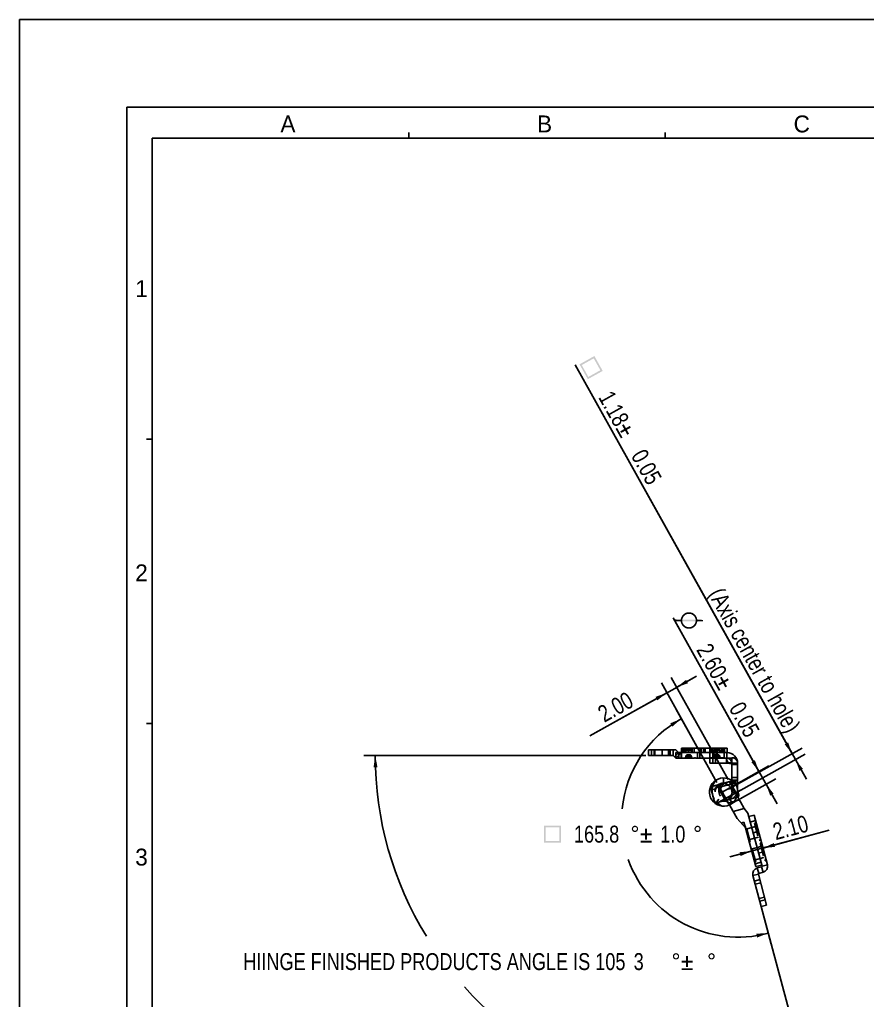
# Model space of a CAD drawing. Header units: millimetres. Extents: x 0 to 420, y 0 to 297.
# Drawn here: x 0 to 150.3, y 123.1 to 297 of the extents above; entities that cross this region are included whole.
import ezdxf
from ezdxf.enums import TextEntityAlignment as Align

# ---------------------------------------------------------------- set-up
doc = ezdxf.new("R2010")
doc.units = ezdxf.units.MM
doc.header["$LTSCALE"] = 23.1
doc.linetypes.add('CENTER', pattern=[0.6, 0.375, -0.075, 0.075, -0.075])
doc.linetypes.add('HIDDEN', pattern=[0.2, 0.1, -0.1])
doc.layers.get('0').update_dxf_attribs({"linetype": 'CONTINUOUS'})
doc.layers.add('02___PRT_ALL_AXES', color=7, linetype='CONTINUOUS')
doc.layers.add('ASSEM_MEM', color=7, linetype='CONTINUOUS')
doc.styles.get("Standard").update_dxf_attribs({"font": 'txt', "width": 0.8})
doc.styles.add('TEXTSTYLE_2', font='txt')
doc.dimstyles.new('DIMSTYLE_1', dxfattribs={"dimtxt": 3, "dimasz": 2.1, "dimexe": 2, "dimexo": 1, "dimgap": 0.75, "dimtad": 1, "dimzin": 0, "dimdsep": 46, "dimtxsty": 'STANDARD', "dimblk": '_FILLED', "dimblk1": '_FILLED', "dimblk2": '_FILLED', "dimcen": 0.09, "dimazin": 0, "dimtol": 1, "dimtp": 0.05, "dimtm": 0.05, "dimtfac": 1, "dimtofl": 0, "dimtmove": 0, "dimatfit": 3, "dimldrblk": '_FILLED', "dimfxl": 1, "dimtolj": 1, "dimtzin": 0, "dimarcsym": 0})
doc.dimstyles.new('DIMSTYLE_3', dxfattribs={"dimtxt": 3, "dimasz": 2.1, "dimexe": 2, "dimexo": 1, "dimgap": 0.75, "dimtad": 1, "dimzin": 0, "dimdsep": 46, "dimtxsty": 'STANDARD', "dimblk": '_FILLED', "dimblk1": '_FILLED', "dimblk2": '_FILLED', "dimcen": 0.09, "dimazin": 0, "dimtp": 0.01, "dimtm": 0.01, "dimtfac": 1, "dimtofl": 0, "dimtmove": 0, "dimatfit": 3, "dimldrblk": '_FILLED', "dimfxl": 1, "dimtolj": 1, "dimtzin": 0, "dimarcsym": 0})
doc.dimstyles.new('DIMSTYLE_7', dxfattribs={"dimtxt": 3, "dimasz": 2.1, "dimexe": 2, "dimexo": 1, "dimgap": 1.5, "dimtad": 0, "dimtih": 1, "dimtoh": 1, "dimdec": 1, "dimzin": 0, "dimdsep": 46, "dimtxsty": 'STANDARD', "dimblk": '_FILLED', "dimblk1": '_FILLED', "dimblk2": '_FILLED', "dimcen": 0.09, "dimazin": 0, "dimtp": 0.5, "dimtm": 0.5, "dimtfac": 1, "dimtdec": 1, "dimtofl": 0, "dimtmove": 0, "dimatfit": 3, "dimldrblk": '_FILLED', "dimfxl": 1, "dimtolj": 1, "dimtzin": 0, "dimarcsym": 0})
doc.dimstyles.new('DIMSTYLE_9', dxfattribs={"dimtxt": 3, "dimasz": 2.1, "dimexe": 2, "dimexo": 1, "dimgap": 1.5, "dimtad": 0, "dimtih": 1, "dimtoh": 1, "dimdec": 1, "dimzin": 0, "dimdsep": 46, "dimtxsty": 'STANDARD', "dimblk": '_FILLED', "dimblk1": '_FILLED', "dimblk2": '_FILLED', "dimcen": 0.09, "dimazin": 0, "dimtol": 1, "dimtp": 1, "dimtm": 1, "dimtfac": 1, "dimtdec": 1, "dimtofl": 0, "dimtmove": 0, "dimatfit": 3, "dimldrblk": '_FILLED', "dimfxl": 1, "dimtolj": 1, "dimtzin": 0, "dimarcsym": 0})

# ---------------------------------------------------------------- blocks, each defined once
blk = doc.blocks.new('*D24')
at = {"color": 7, "linetype": 'CONTINUOUS'}
for p, q in [((111.03, 166.53), (61.07, 166.53)), ((131.51, 139.72), (140.7, 105.43))]:
    blk.add_line(p, q, dxfattribs=at)
for start, end in [(180, 211.5539), (222.0845, 285)]:
    blk.add_arc((124.33, 166.53), 61.26, start, end, dxfattribs=at)
for points in [[(63.46, 164.44), (63.07, 166.53), (62.76, 164.42)], [(138.23, 106.51), (140.18, 107.36), (138.06, 107.19)]]:
    blk.add_solid(points, dxfattribs=at)
at = {"color": 7, "linetype": 'CONTINUOUS', "insert": (75.17, 131.47), "char_height": 3, "width": 145.1407, "attachment_point": 2, "line_spacing_factor": 0.9}
blk.add_mtext('HIINGE FINISHED PRODUCTS ANGLE IS 105{\\ftxt;\\W0.0001;\\H0.0001;\\~}{\\ftxt;\\W1.304029304;\\H3.0; }{\\ftxt;\\W0.0001;\\H0.0001;\\~}3{\\ftxt;\\W0.0001;\\H0.0001;\\~}{\\ftxt;\\W0.5494505495;\\H3.0; }{\\ftxt;\\W0.0001;\\H0.0001;\\~}', dxfattribs=at)
blk = doc.blocks.new('_FILLED')
at = {"color": 0, "linetype": 'BYBLOCK'}
blk.add_solid([(0, 0), (-1, 0.167), (-1, -0.167)], dxfattribs=at)
blk = doc.blocks.new('*D34')
at = {"color": 7, "linetype": 'CONTINUOUS'}
for p, q in [((131.11, 163.68), (115.91, 190.9)), ((115.91, 190.9), (131.75, 162.55)), ((126.58, 161.15), (132.86, 164.66)), ((127.76, 158.83), (134.13, 162.39)), ((134.33, 157.92), (131.75, 162.55)), ((132.38, 161.41), (134.33, 157.92))]:
    blk.add_line(p, q, dxfattribs=at)
at = {"color": 7, "linetype": 'CONTINUOUS', "xscale": 2.1, "yscale": 2.1, "zscale": 2.1}
for p, rotation in [((131.11, 163.68), 299.19), ((132.38, 161.41), 119.19)]:
    blk.add_blockref('_FILLED', p, dxfattribs=dict(at, rotation=rotation))
at = {"color": 7, "linetype": 'CONTINUOUS', "width": 0.8}
for s, p in [('2.60', (122.97, 179.8)), ('0.05', (128.75, 169.44))]:
    blk.add_text(s, height=3, rotation=-60.81, dxfattribs=at).set_placement(p, align=Align.RIGHT)
blk = doc.blocks.new('*D35')
at = {"color": 7, "linetype": 'CONTINUOUS'}
for p, q in [((123.64, 161.75), (113.8, 179.38)), ((125.63, 162.29), (115.54, 180.35)), ((120.01, 180.56), (115.64, 178.12)), ((116.52, 178.61), (120.01, 180.56)), ((101.12, 170), (115.64, 178.12)), ((114.77, 177.63), (101.12, 170))]:
    blk.add_line(p, q, dxfattribs=at)
at = {"color": 7, "linetype": 'CONTINUOUS', "xscale": 2.1, "yscale": 2.1, "zscale": 2.1}
for p, rotation in [((116.52, 178.61), 209.19), ((114.77, 177.63), 29.19)]:
    blk.add_blockref('_FILLED', p, dxfattribs=dict(at, rotation=rotation))
at = {"color": 7, "linetype": 'CONTINUOUS', "insert": (107.67, 177.96), "char_height": 3, "width": 9.6, "attachment_point": 3, "rotation": 29.19, "line_spacing_factor": 0.9}
blk.add_mtext('2.00', dxfattribs=at)
blk = doc.blocks.new('*D36')
at = {"color": 7, "linetype": 'CONTINUOUS'}
for p, q in [((123.64, 161.75), (116.36, 174.79)), ((131.51, 139.72), (133.29, 133.09))]:
    blk.add_line(p, q, dxfattribs=at)
for start, end in [(119.19, 174.2419), (199.5666, 285)]:
    blk.add_arc((127.42, 154.99), 20.68, start, end, dxfattribs=at)
for points in [[(115.74, 171.63), (117.33, 173.04), (115.37, 172.22)], [(130.79, 134.24), (132.77, 135.02), (130.64, 134.92)]]:
    blk.add_solid(points, dxfattribs=at)
at = {"color": 7, "linetype": 'CONTINUOUS', "width": 0.8}
for s, p in [('165.8', (102.32, 151.07)), ('1.0', (115.83, 151.07))]:
    blk.add_text(s, height=3, dxfattribs=at).set_placement(p, align=Align.CENTER)
blk = doc.blocks.new('*D44')
at = {"color": 7, "linetype": 'CONTINUOUS'}
for p, q in [((137, 166.83), (98.5, 235.76)), ((98.5, 235.76), (137.29, 166.32)), ((125.7, 160.52), (138.75, 167.81)), ((126.39, 159.56), (139.32, 166.78)), ((139.53, 162.31), (137.29, 166.32)), ((137.58, 165.8), (139.53, 162.31))]:
    blk.add_line(p, q, dxfattribs=at)
at = {"color": 7, "linetype": 'CONTINUOUS', "xscale": 2.1, "yscale": 2.1, "zscale": 2.1}
for p, rotation in [((137, 166.83), 299.19), ((137.58, 165.8), 119.19)]:
    blk.add_blockref('_FILLED', p, dxfattribs=dict(at, rotation=rotation))
at = {"color": 7, "linetype": 'CONTINUOUS', "width": 0.8}
for s, p in [('1.18', (105.6, 224.58)), ('0.05', (111.39, 214.22)), ('(Axis center to hole)', (135.97, 170.22))]:
    blk.add_text(s, height=3, rotation=-60.81, dxfattribs=at).set_placement(p, align=Align.RIGHT)
blk = doc.blocks.new('*D49')
at = {"color": 7, "linetype": 'CONTINUOUS'}
for p, q in [((143.55, 153.25), (130.82, 149.84)), ((131.83, 150.11), (143.55, 153.25)), ((125.94, 148.53), (130.82, 149.84)), ((129.8, 149.57), (125.94, 148.53))]:
    blk.add_line(p, q, dxfattribs=at)
at = {"color": 7, "linetype": 'CONTINUOUS', "xscale": 2.1, "yscale": 2.1, "zscale": 2.1}
for p, rotation in [((129.8, 149.57), 15), ((131.83, 150.11), 195)]:
    blk.add_blockref('_FILLED', p, dxfattribs=dict(at, rotation=rotation))
at = {"color": 7, "linetype": 'CONTINUOUS', "insert": (133.31, 154.39), "char_height": 3, "width": 9.6, "attachment_point": 1, "rotation": 15, "line_spacing_factor": 0.9}
blk.add_mtext('2.10', dxfattribs=at)

msp = doc.modelspace()

# ---------------------------------------------------------------- linework, layer by layer
at = {"color": 7, "linetype": 'CONTINUOUS'}
for p, q in [((0, 0), (0, 297)), ((0, 297), (420, 297)), ((19, 15.5), (19, 281.5)), ((19, 281.5), (401, 281.5)), ((69, 276), (69, 277)), ((114.5, 276), (114.5, 277)), ((23.5, 276), (23.5, 21)), ((23.5, 276), (396, 276)), ((23.5, 222.6), (22.5, 222.6)), ((23.5, 172.2), (22.5, 172.2))]:
    msp.add_line(p, q, dxfattribs=at)
for points in [[(101.809, 236.932), (99.289, 235.876), (101.927, 237.349)], [(101.809, 236.932), (99.687, 235.747), (99.289, 235.876)], [(101.927, 237.349), (103.401, 234.711), (101.809, 236.932)], [(102.984, 234.829), (101.809, 236.932), (103.401, 234.711)], [(99.687, 235.747), (100.862, 233.644), (99.289, 235.876)], [(100.763, 233.237), (99.289, 235.876), (100.862, 233.644)], [(100.862, 233.644), (102.984, 234.829), (103.401, 234.711)], [(100.862, 233.644), (103.401, 234.711), (100.763, 233.237)], [(106.913, 222.902), (105.676, 224.444), (105.962, 224.604)], [(105.676, 224.444), (106.913, 222.902), (106.626, 222.742)], [(107.378, 224.09), (106.519, 224.012), (107.207, 224.396)], [(107.513, 224.567), (106.823, 225.084), (107.128, 225.255)], [(107.684, 224.261), (108.079, 223.554), (106.823, 225.084)], [(107.513, 224.567), (107.684, 224.261), (106.823, 225.084)], [(107.207, 224.396), (106.823, 225.084), (108.079, 223.554)], [(107.378, 224.09), (107.207, 224.396), (108.079, 223.554)], [(108.391, 224.656), (107.513, 224.567), (108.22, 224.962)], [(107.513, 224.567), (108.391, 224.656), (107.684, 224.261)], [(106.519, 224.012), (107.378, 224.09), (106.69, 223.706)], [(107.378, 224.09), (108.079, 223.554), (107.773, 223.383)], [(117.724, 191.116), (117.462, 191.271), (117.564, 191.403)], [(117.798, 191.208), (117.564, 191.403), (117.695, 191.527)], [(117.564, 191.403), (117.798, 191.208), (117.724, 191.116)], [(117.892, 191.31), (117.695, 191.527), (117.827, 191.65)], [(117.695, 191.527), (117.892, 191.31), (117.798, 191.208)], [(118.119, 191.487), (117.827, 191.65), (117.98, 191.736)], [(118.119, 191.487), (118.015, 191.404), (117.827, 191.65)], [(117.827, 191.65), (118.015, 191.404), (117.892, 191.31)], [(118.263, 191.543), (117.98, 191.736), (118.152, 191.832)], [(117.98, 191.736), (118.263, 191.543), (118.119, 191.487)], [(118.408, 191.598), (118.152, 191.832), (118.345, 191.89)], [(118.152, 191.832), (118.408, 191.598), (118.263, 191.543)], [(118.563, 191.635), (118.345, 191.89), (118.53, 191.918)], [(118.345, 191.89), (118.563, 191.635), (118.408, 191.598)], [(118.878, 191.61), (118.53, 191.918), (118.726, 191.927)], [(118.878, 191.61), (118.72, 191.623), (118.53, 191.918)], [(118.53, 191.918), (118.72, 191.623), (118.563, 191.635)], [(119.016, 191.587), (118.726, 191.927), (118.913, 191.906)], [(118.726, 191.927), (119.016, 191.587), (118.878, 191.61)], [(119.306, 191.473), (119.165, 191.545), (118.913, 191.906)], [(119.306, 191.473), (118.913, 191.906), (119.111, 191.866)], [(118.913, 191.906), (119.165, 191.545), (119.016, 191.587)], [(119.54, 191.278), (119.438, 191.371), (119.111, 191.866)], [(119.653, 191.165), (119.54, 191.278), (119.111, 191.866)], [(119.653, 191.165), (119.111, 191.866), (119.29, 191.815)], [(119.111, 191.866), (119.438, 191.371), (119.306, 191.473)], [(120.163, 190.297), (119.29, 191.815), (119.441, 191.724)], [(119.653, 191.165), (119.29, 191.815), (120.163, 190.297)], [(120.18, 190.582), (119.441, 191.724), (119.603, 191.614)], [(120.163, 190.297), (119.441, 191.724), (120.18, 190.582)], [(120.143, 190.737), (119.603, 191.614), (119.756, 191.474)], [(119.603, 191.614), (120.143, 190.737), (120.18, 190.582)], [(120.051, 191.037), (120.107, 190.892), (119.756, 191.474)], [(120.051, 191.037), (119.756, 191.474), (119.88, 191.342)], [(119.756, 191.474), (120.107, 190.892), (120.143, 190.737)], [(119.88, 191.342), (119.995, 191.181), (120.051, 191.037)], [(116.236, 190.636), (117.211, 190.328), (116.231, 190.332)], [(117.211, 190.328), (116.236, 190.636), (117.227, 190.613)], [(117.227, 190.613), (117.95, 189.185), (117.211, 190.328)], [(117.211, 190.328), (117.95, 189.185), (117.788, 189.296)], [(117.788, 189.296), (117.248, 190.173), (117.211, 190.328)], [(117.515, 190.322), (117.227, 190.613), (117.259, 190.781)], [(117.663, 189.878), (117.738, 189.744), (117.227, 190.613)], [(117.61, 189.974), (117.663, 189.878), (117.227, 190.613)], [(117.565, 190.099), (117.61, 189.974), (117.227, 190.613)], [(117.53, 190.205), (117.565, 190.099), (117.227, 190.613)], [(117.515, 190.322), (117.53, 190.205), (117.227, 190.613)], [(117.95, 189.185), (117.227, 190.613), (117.738, 189.744)], [(117.248, 190.173), (117.788, 189.296), (117.645, 189.417)], [(117.645, 189.417), (117.284, 190.018), (117.248, 190.173)], [(117.259, 190.781), (117.31, 190.96), (117.532, 190.607)], [(117.515, 190.322), (117.259, 190.781), (117.532, 190.607)], [(117.34, 189.873), (117.284, 190.018), (117.645, 189.417)], [(117.555, 190.746), (117.31, 190.96), (117.382, 191.1)], [(117.555, 190.746), (117.532, 190.607), (117.31, 190.96)], [(117.415, 189.739), (117.34, 189.873), (117.645, 189.417)], [(117.588, 190.865), (117.382, 191.1), (117.462, 191.271)], [(117.382, 191.1), (117.588, 190.865), (117.555, 190.746)], [(117.415, 189.739), (117.645, 189.417), (117.511, 189.567)], [(117.724, 191.116), (117.641, 190.995), (117.462, 191.271)], [(117.462, 191.271), (117.641, 190.995), (117.588, 190.865)], [(117.532, 190.607), (119.87, 190.283), (117.515, 190.322)], [(119.87, 190.283), (117.532, 190.607), (119.876, 190.587)], [(118.12, 189.105), (117.738, 189.744), (117.851, 189.632)], [(117.738, 189.744), (118.12, 189.105), (117.95, 189.185)], [(117.851, 189.632), (117.964, 189.519), (118.29, 189.025)], [(117.851, 189.632), (118.29, 189.025), (118.12, 189.105)], [(119.564, 189.259), (119.387, 189.487), (119.51, 189.58)], [(119.706, 189.364), (119.51, 189.58), (119.603, 189.683)], [(119.51, 189.58), (119.706, 189.364), (119.564, 189.259)], [(119.827, 189.507), (119.603, 189.683), (119.667, 189.793)], [(119.603, 189.683), (119.827, 189.507), (119.706, 189.364)], [(119.728, 191.031), (119.653, 191.165), (120.163, 190.297)], [(119.667, 189.793), (119.75, 189.915), (119.929, 189.639)], [(119.667, 189.793), (119.929, 189.639), (119.827, 189.507)], [(119.792, 190.917), (119.728, 191.031), (120.163, 190.297)], [(119.929, 189.639), (119.75, 189.915), (119.813, 190.026)], [(119.826, 190.811), (119.792, 190.917), (120.163, 190.297)], [(120.02, 189.79), (119.813, 190.026), (119.836, 190.164)], [(119.813, 190.026), (120.02, 189.79), (119.929, 189.639)], [(119.86, 190.704), (119.826, 190.811), (120.163, 190.297)], [(119.836, 190.164), (119.87, 190.283), (120.081, 189.95)], [(119.836, 190.164), (120.081, 189.95), (120.02, 189.79)], [(119.876, 190.587), (119.86, 190.704), (120.163, 190.297)], [(119.876, 190.587), (120.143, 190.109), (119.87, 190.283)], [(120.143, 190.109), (120.081, 189.95), (119.87, 190.283)], [(119.876, 190.587), (120.163, 190.297), (120.143, 190.109)], [(120.18, 190.582), (121.174, 190.284), (120.163, 190.297)], [(121.174, 190.284), (120.18, 190.582), (121.19, 190.569)], [(118.29, 189.025), (117.964, 189.519), (118.085, 189.437)], [(118.085, 189.437), (118.226, 189.365), (118.478, 189.004)], [(118.085, 189.437), (118.478, 189.004), (118.29, 189.025)], [(118.478, 189.004), (118.226, 189.365), (118.375, 189.323)], [(118.665, 188.983), (118.375, 189.323), (118.524, 189.28)], [(118.375, 189.323), (118.665, 188.983), (118.478, 189.004)], [(118.524, 189.28), (118.681, 189.268), (118.861, 188.992)], [(118.524, 189.28), (118.861, 188.992), (118.665, 188.983)], [(118.861, 188.992), (118.681, 189.268), (118.828, 189.275)], [(119.046, 189.02), (118.828, 189.275), (118.983, 189.311)], [(118.828, 189.275), (119.046, 189.02), (118.861, 188.992)], [(119.239, 189.078), (118.983, 189.311), (119.138, 189.348)], [(118.983, 189.311), (119.239, 189.078), (119.046, 189.02)], [(119.411, 189.174), (119.138, 189.348), (119.272, 189.422)], [(119.138, 189.348), (119.411, 189.174), (119.239, 189.078)], [(119.272, 189.422), (119.387, 189.487), (119.564, 189.259)], [(119.272, 189.422), (119.564, 189.259), (119.411, 189.174)], [(124.28, 178.124), (123.043, 179.665), (123.329, 179.825)], [(123.043, 179.665), (124.28, 178.124), (123.993, 177.963)], [(124.745, 179.312), (123.886, 179.233), (124.574, 179.617)], [(123.886, 179.233), (124.745, 179.312), (124.057, 178.927)], [(124.88, 179.788), (124.19, 180.306), (124.496, 180.476)], [(125.051, 179.482), (125.446, 178.775), (124.19, 180.306)], [(124.88, 179.788), (125.051, 179.482), (124.19, 180.306)], [(124.574, 179.617), (124.19, 180.306), (125.446, 178.775)], [(124.745, 179.312), (124.574, 179.617), (125.446, 178.775)], [(124.745, 179.312), (125.446, 178.775), (125.14, 178.604)], [(125.758, 179.878), (124.88, 179.788), (125.587, 180.183)], [(124.88, 179.788), (125.758, 179.878), (125.051, 179.482)], [(92.974, 154.088), (95.996, 154.088), (93.28, 153.782)], [(93.28, 153.782), (92.974, 151.066), (92.974, 154.088)], [(93.28, 153.782), (93.28, 151.351), (92.974, 151.066)], [(95.689, 153.782), (93.28, 153.782), (95.996, 154.088)], [(95.689, 151.351), (95.689, 153.782), (95.996, 154.088)], [(95.689, 151.351), (95.996, 154.088), (95.996, 151.066)], [(108.797, 153.584), (108.556, 153.497), (108.578, 153.65)], [(108.556, 153.497), (108.797, 153.584), (108.775, 153.497)], [(108.775, 153.497), (108.578, 153.344), (108.556, 153.497)], [(108.95, 153.782), (108.885, 153.738), (108.578, 153.65)], [(108.95, 153.782), (108.578, 153.65), (108.644, 153.782)], [(108.885, 153.738), (108.819, 153.672), (108.578, 153.65)], [(108.578, 153.65), (108.819, 153.672), (108.797, 153.584)], [(108.775, 153.497), (108.797, 153.409), (108.578, 153.344)], [(108.578, 153.344), (108.797, 153.409), (108.819, 153.322)], [(108.819, 153.322), (108.644, 153.212), (108.578, 153.344)], [(109.126, 153.847), (108.644, 153.782), (108.731, 153.891)], [(109.126, 153.847), (109.038, 153.825), (108.644, 153.782)], [(108.644, 153.782), (109.038, 153.825), (108.95, 153.782)], [(108.819, 153.322), (108.885, 153.256), (108.644, 153.212)], [(108.644, 153.212), (108.885, 153.256), (108.95, 153.212)], [(108.95, 153.212), (108.731, 153.103), (108.644, 153.212)], [(109.41, 153.979), (108.731, 153.891), (108.841, 153.979)], [(108.731, 153.891), (109.41, 153.979), (109.52, 153.891)], [(108.731, 153.891), (109.52, 153.891), (109.126, 153.847)], [(108.95, 153.212), (109.038, 153.168), (108.731, 153.103)], [(108.731, 153.103), (109.213, 153.168), (109.607, 153.212)], [(108.731, 153.103), (109.607, 153.212), (109.52, 153.103)], [(109.126, 153.168), (109.213, 153.168), (108.731, 153.103)], [(109.038, 153.168), (109.126, 153.168), (108.731, 153.103)], [(109.52, 153.103), (108.841, 153.015), (108.731, 153.103)], [(109.257, 154.044), (108.841, 153.979), (108.972, 154.044)], [(108.841, 153.979), (109.257, 154.044), (109.41, 153.979)], [(108.841, 153.015), (109.52, 153.103), (109.388, 153.015)], [(108.972, 154.044), (109.126, 154.066), (109.257, 154.044)], [(109.213, 153.825), (109.126, 153.847), (109.52, 153.891)], [(109.279, 153.782), (109.213, 153.825), (109.52, 153.891)], [(109.607, 153.212), (109.213, 153.168), (109.279, 153.212)], [(109.279, 153.782), (109.52, 153.891), (109.607, 153.782)], [(109.607, 153.782), (109.367, 153.738), (109.279, 153.782)], [(109.279, 153.212), (109.367, 153.256), (109.651, 153.344)], [(109.279, 153.212), (109.651, 153.344), (109.607, 153.212)], [(109.41, 153.672), (109.367, 153.738), (109.607, 153.782)], [(109.367, 153.256), (109.41, 153.322), (109.651, 153.344)], [(109.41, 153.672), (109.607, 153.782), (109.651, 153.65)], [(109.651, 153.65), (109.454, 153.584), (109.41, 153.672)], [(109.651, 153.344), (109.41, 153.322), (109.454, 153.409)], [(109.454, 153.497), (109.454, 153.584), (109.651, 153.65)], [(109.454, 153.497), (109.651, 153.65), (109.673, 153.497)], [(109.673, 153.497), (109.454, 153.409), (109.454, 153.497)], [(109.454, 153.409), (109.673, 153.497), (109.651, 153.344)], [(111.256, 153.541), (110.905, 152.73), (110.905, 153.541)], [(110.905, 152.73), (111.256, 153.541), (111.256, 152.73)], [(119.909, 153.584), (119.668, 153.497), (119.69, 153.65)], [(119.668, 153.497), (119.909, 153.584), (119.887, 153.497)], [(119.887, 153.497), (119.69, 153.344), (119.668, 153.497)], [(120.063, 153.782), (119.997, 153.738), (119.69, 153.65)], [(120.063, 153.782), (119.69, 153.65), (119.756, 153.782)], [(119.997, 153.738), (119.931, 153.672), (119.69, 153.65)], [(119.69, 153.65), (119.931, 153.672), (119.909, 153.584)], [(119.887, 153.497), (119.909, 153.409), (119.69, 153.344)], [(119.69, 153.344), (119.909, 153.409), (119.931, 153.322)], [(119.931, 153.322), (119.756, 153.212), (119.69, 153.344)], [(120.238, 153.847), (119.756, 153.782), (119.844, 153.891)], [(120.238, 153.847), (120.15, 153.825), (119.756, 153.782)], [(119.756, 153.782), (120.15, 153.825), (120.063, 153.782)], [(119.931, 153.322), (119.997, 153.256), (119.756, 153.212)], [(119.756, 153.212), (119.997, 153.256), (120.063, 153.212)], [(120.063, 153.212), (119.844, 153.103), (119.756, 153.212)], [(120.522, 153.979), (119.844, 153.891), (119.953, 153.979)], [(119.844, 153.891), (120.522, 153.979), (120.632, 153.891)], [(119.844, 153.891), (120.632, 153.891), (120.238, 153.847)], [(120.063, 153.212), (120.15, 153.168), (119.844, 153.103)], [(119.844, 153.103), (120.325, 153.168), (120.719, 153.212)], [(119.844, 153.103), (120.719, 153.212), (120.632, 153.103)], [(120.238, 153.168), (120.325, 153.168), (119.844, 153.103)], [(120.15, 153.168), (120.238, 153.168), (119.844, 153.103)], [(120.632, 153.103), (119.953, 153.015), (119.844, 153.103)], [(120.369, 154.044), (119.953, 153.979), (120.084, 154.044)], [(119.953, 153.979), (120.369, 154.044), (120.522, 153.979)], [(119.953, 153.015), (120.632, 153.103), (120.501, 153.015)], [(120.084, 154.044), (120.238, 154.066), (120.369, 154.044)], [(120.325, 153.825), (120.238, 153.847), (120.632, 153.891)], [(120.391, 153.782), (120.325, 153.825), (120.632, 153.891)], [(120.719, 153.212), (120.325, 153.168), (120.391, 153.212)], [(120.391, 153.782), (120.632, 153.891), (120.719, 153.782)], [(120.719, 153.782), (120.479, 153.738), (120.391, 153.782)], [(120.391, 153.212), (120.479, 153.256), (120.763, 153.344)], [(120.391, 153.212), (120.763, 153.344), (120.719, 153.212)], [(120.522, 153.672), (120.479, 153.738), (120.719, 153.782)], [(120.479, 153.256), (120.522, 153.322), (120.763, 153.344)], [(120.522, 153.672), (120.719, 153.782), (120.763, 153.65)], [(120.763, 153.65), (120.566, 153.584), (120.522, 153.672)], [(120.763, 153.344), (120.522, 153.322), (120.566, 153.409)], [(120.566, 153.497), (120.566, 153.584), (120.763, 153.65)], [(120.566, 153.497), (120.763, 153.65), (120.785, 153.497)], [(120.785, 153.497), (120.566, 153.409), (120.566, 153.497)], [(120.566, 153.409), (120.785, 153.497), (120.763, 153.344)], [(93.28, 151.351), (95.689, 151.351), (92.974, 151.066)], [(95.996, 151.066), (92.974, 151.066), (95.689, 151.351)], [(109.388, 153.015), (108.972, 152.949), (108.841, 153.015)], [(109.126, 152.949), (108.972, 152.949), (109.388, 153.015)], [(109.126, 152.949), (109.388, 153.015), (109.257, 152.949)], [(111.256, 152.73), (112.066, 152.73), (110.117, 152.38)], [(110.905, 152.73), (111.256, 152.73), (110.117, 152.38)], [(110.905, 152.73), (110.117, 152.38), (110.117, 152.73)], [(110.905, 152.38), (110.117, 152.38), (112.066, 152.73)], [(112.066, 151.395), (110.117, 151.066), (110.117, 151.395)], [(110.117, 151.066), (112.066, 151.395), (112.066, 151.066)], [(111.256, 152.38), (110.905, 152.38), (112.066, 152.73)], [(111.256, 152.38), (110.905, 151.592), (110.905, 152.38)], [(110.905, 151.592), (111.256, 152.38), (111.256, 151.592)], [(111.256, 152.38), (112.066, 152.73), (112.066, 152.38)], [(120.501, 153.015), (120.084, 152.949), (119.953, 153.015)], [(120.238, 152.949), (120.084, 152.949), (120.501, 153.015)], [(120.238, 152.949), (120.501, 153.015), (120.369, 152.949)], [(116.076, 130.993), (115.835, 130.905), (115.857, 131.059)], [(115.835, 130.905), (116.076, 130.993), (116.054, 130.905)], [(116.054, 130.905), (115.857, 130.752), (115.835, 130.905)], [(116.229, 131.19), (116.163, 131.146), (115.857, 131.059)], [(116.229, 131.19), (115.857, 131.059), (115.922, 131.19)], [(116.163, 131.146), (116.098, 131.081), (115.857, 131.059)], [(115.857, 131.059), (116.098, 131.081), (116.076, 130.993)], [(116.054, 130.905), (116.076, 130.818), (115.857, 130.752)], [(115.857, 130.752), (116.076, 130.818), (116.098, 130.73)], [(116.098, 130.73), (115.922, 130.621), (115.857, 130.752)], [(116.404, 131.256), (115.922, 131.19), (116.01, 131.3)], [(116.404, 131.256), (116.317, 131.234), (115.922, 131.19)], [(115.922, 131.19), (116.317, 131.234), (116.229, 131.19)], [(116.098, 130.73), (116.163, 130.665), (115.922, 130.621)], [(115.922, 130.621), (116.163, 130.665), (116.229, 130.621)], [(116.229, 130.621), (116.01, 130.511), (115.922, 130.621)], [(116.689, 131.387), (116.01, 131.3), (116.12, 131.387)], [(116.01, 131.3), (116.689, 131.387), (116.798, 131.3)], [(116.01, 131.3), (116.798, 131.3), (116.404, 131.256)], [(116.229, 130.621), (116.317, 130.577), (116.01, 130.511)], [(116.01, 130.511), (116.492, 130.577), (116.886, 130.621)], [(116.01, 130.511), (116.886, 130.621), (116.798, 130.511)], [(116.404, 130.577), (116.492, 130.577), (116.01, 130.511)], [(116.317, 130.577), (116.404, 130.577), (116.01, 130.511)], [(116.798, 130.511), (116.12, 130.424), (116.01, 130.511)], [(116.536, 131.453), (116.12, 131.387), (116.251, 131.453)], [(116.12, 131.387), (116.536, 131.453), (116.689, 131.387)], [(116.12, 130.424), (116.798, 130.511), (116.667, 130.424)], [(116.251, 131.453), (116.404, 131.475), (116.536, 131.453)], [(116.492, 131.234), (116.404, 131.256), (116.798, 131.3)], [(116.558, 131.19), (116.492, 131.234), (116.798, 131.3)], [(116.886, 130.621), (116.492, 130.577), (116.558, 130.621)], [(116.558, 131.19), (116.798, 131.3), (116.886, 131.19)], [(116.886, 131.19), (116.645, 131.146), (116.558, 131.19)], [(116.558, 130.621), (116.645, 130.665), (116.93, 130.752)], [(116.558, 130.621), (116.93, 130.752), (116.886, 130.621)], [(116.689, 131.081), (116.645, 131.146), (116.886, 131.19)], [(116.645, 130.665), (116.689, 130.73), (116.93, 130.752)], [(116.689, 131.081), (116.886, 131.19), (116.93, 131.059)], [(116.93, 131.059), (116.733, 130.993), (116.689, 131.081)], [(116.93, 130.752), (116.689, 130.73), (116.733, 130.818)], [(116.733, 130.905), (116.733, 130.993), (116.93, 131.059)], [(116.733, 130.905), (116.93, 131.059), (116.952, 130.905)], [(116.952, 130.905), (116.733, 130.818), (116.733, 130.905)], [(116.733, 130.818), (116.952, 130.905), (116.93, 130.752)], [(118.528, 130.949), (118.178, 130.139), (118.178, 130.949)], [(118.178, 130.139), (118.528, 130.949), (118.528, 130.139)], [(122.388, 130.993), (122.147, 130.905), (122.169, 131.059)], [(122.147, 130.905), (122.388, 130.993), (122.366, 130.905)], [(122.366, 130.905), (122.169, 130.752), (122.147, 130.905)], [(122.541, 131.19), (122.475, 131.146), (122.169, 131.059)], [(122.541, 131.19), (122.169, 131.059), (122.235, 131.19)], [(122.475, 131.146), (122.41, 131.081), (122.169, 131.059)], [(122.169, 131.059), (122.41, 131.081), (122.388, 130.993)], [(122.366, 130.905), (122.388, 130.818), (122.169, 130.752)], [(122.169, 130.752), (122.388, 130.818), (122.41, 130.73)], [(122.41, 130.73), (122.235, 130.621), (122.169, 130.752)], [(122.716, 131.256), (122.235, 131.19), (122.322, 131.3)], [(122.716, 131.256), (122.629, 131.234), (122.235, 131.19)], [(122.235, 131.19), (122.629, 131.234), (122.541, 131.19)], [(122.41, 130.73), (122.475, 130.665), (122.235, 130.621)], [(122.235, 130.621), (122.475, 130.665), (122.541, 130.621)], [(122.541, 130.621), (122.322, 130.511), (122.235, 130.621)], [(123.001, 131.387), (122.322, 131.3), (122.432, 131.387)], [(122.322, 131.3), (123.001, 131.387), (123.11, 131.3)], [(122.322, 131.3), (123.11, 131.3), (122.716, 131.256)], [(122.541, 130.621), (122.629, 130.577), (122.322, 130.511)], [(122.322, 130.511), (122.804, 130.577), (123.198, 130.621)], [(122.322, 130.511), (123.198, 130.621), (123.11, 130.511)], [(122.716, 130.577), (122.804, 130.577), (122.322, 130.511)], [(122.629, 130.577), (122.716, 130.577), (122.322, 130.511)], [(123.11, 130.511), (122.432, 130.424), (122.322, 130.511)], [(122.848, 131.453), (122.432, 131.387), (122.563, 131.453)], [(122.432, 131.387), (122.848, 131.453), (123.001, 131.387)], [(122.432, 130.424), (123.11, 130.511), (122.979, 130.424)], [(122.563, 131.453), (122.716, 131.475), (122.848, 131.453)], [(122.804, 131.234), (122.716, 131.256), (123.11, 131.3)], [(122.87, 131.19), (122.804, 131.234), (123.11, 131.3)], [(123.198, 130.621), (122.804, 130.577), (122.87, 130.621)], [(122.87, 131.19), (123.11, 131.3), (123.198, 131.19)], [(123.198, 131.19), (122.957, 131.146), (122.87, 131.19)], [(122.87, 130.621), (122.957, 130.665), (123.242, 130.752)], [(122.87, 130.621), (123.242, 130.752), (123.198, 130.621)], [(123.001, 131.081), (122.957, 131.146), (123.198, 131.19)], [(122.957, 130.665), (123.001, 130.73), (123.242, 130.752)], [(123.001, 131.081), (123.198, 131.19), (123.242, 131.059)], [(123.242, 131.059), (123.045, 130.993), (123.001, 131.081)], [(123.242, 130.752), (123.001, 130.73), (123.045, 130.818)], [(123.045, 130.905), (123.045, 130.993), (123.242, 131.059)], [(123.045, 130.905), (123.242, 131.059), (123.264, 130.905)], [(123.264, 130.905), (123.045, 130.818), (123.045, 130.905)], [(123.045, 130.818), (123.264, 130.905), (123.242, 130.752)], [(116.667, 130.424), (116.251, 130.358), (116.12, 130.424)], [(116.404, 130.358), (116.251, 130.358), (116.667, 130.424)], [(116.404, 130.358), (116.667, 130.424), (116.536, 130.358)], [(118.528, 130.139), (119.339, 130.139), (117.39, 129.789)], [(118.178, 130.139), (118.528, 130.139), (117.39, 129.789)], [(118.178, 130.139), (117.39, 129.789), (117.39, 130.139)], [(118.178, 129.789), (117.39, 129.789), (119.339, 130.139)], [(119.339, 128.803), (117.39, 128.475), (117.39, 128.803)], [(117.39, 128.475), (119.339, 128.803), (119.339, 128.475)], [(118.528, 129.789), (118.178, 129.789), (119.339, 130.139)], [(118.528, 129.789), (118.178, 129), (118.178, 129.789)], [(118.178, 129), (118.528, 129.789), (118.528, 129)], [(118.528, 129.789), (119.339, 130.139), (119.339, 129.789)], [(122.979, 130.424), (122.563, 130.358), (122.432, 130.424)], [(122.716, 130.358), (122.563, 130.358), (122.979, 130.424)], [(122.716, 130.358), (122.979, 130.424), (122.848, 130.358)]]:
    msp.add_solid(points, dxfattribs=at)
at = {"layer": '02___PRT_ALL_AXES', "color": 7, "linetype": 'CENTER'}
msp.add_line((127.851, 160.369), (123.486, 157.93), dxfattribs=at)
at = {"layer": 'ASSEM_MEM', "color": 7, "linetype": 'CONTINUOUS'}
for p, q in [((111.526, 167.53), (111.526, 166.53)), ((111.526, 167.53), (116.376, 167.53)), ((112.026, 167.53), (112.026, 166.53)), ((115.376, 167.53), (115.376, 166.53)), ((115.876, 167.53), (115.876, 166.53)), ((116.139, 166.293), (116.876, 167.03)), ((116.826, 167.03), (116.376, 167.53)), ((116.376, 166.03), (117.376, 167.03)), ((116.826, 167.03), (125.476, 167.03)), ((117.376, 167.03), (117.376, 167.83)), ((117.376, 167.83), (125.476, 167.83)), ((117.876, 167.03), (117.876, 167.83)), ((123.476, 167.03), (123.476, 167.83)), ((124.926, 166.03), (124.926, 167.03)), ((125.426, 166.03), (125.426, 167.03)), ((125.476, 167.03), (125.476, 167.83)), ((111.526, 166.53), (115.926, 166.53)), ((115.926, 166.53), (116.376, 166.03)), ((119.676, 166.03), (116.376, 166.03)), ((119.676, 166.03), (119.676, 166.13)), ((119.876, 166.13), (119.676, 166.13)), ((119.876, 166.03), (119.876, 166.13)), ((125.426, 166.03), (119.876, 166.03)), ((122.426, 165.13), (122.426, 166.03)), ((122.926, 165.13), (122.926, 166.03)), ((122.426, 165.13), (125.826, 165.13)), ((125.826, 165.13), (125.826, 165.164)), ((126.326, 162.03), (126.326, 165.13)), ((127.326, 165.13), (127.326, 160.359)), ((122.989, 161.091), (126.37, 161.996)), ((125.871, 161.863), (128.512, 157.135)), ((125.927, 161.878), (127.428, 159.191)), ((126.326, 162.13), (126.426, 162.13)), ((126.326, 162.03), (127.326, 162.03)), ((126.426, 162.006), (126.426, 162.13)), ((123.153, 158.546), (122.635, 160.478)), ((125.241, 158.412), (123.646, 161.267)), ((127.223, 155.341), (123.878, 161.329)), ((124.13, 160.879), (126.122, 161.412)), ((127.551, 159.518), (126.982, 161.643)), ((127.326, 161.53), (127.012, 161.53)), ((123.765, 158.193), (124.38, 158.357)), ((129.146, 156.27), (128.512, 157.135)), ((127.223, 155.341), (128.705, 153.667)), ((131.657, 146.9), (129.146, 156.27)), ((129.302, 155.69), (130.268, 155.949)), ((129.561, 154.724), (130.526, 154.983)), ((132.623, 147.159), (130.268, 155.949)), ((130.543, 146.809), (128.705, 153.667)), ((131.476, 147.577), (130.413, 147.292)), ((131.605, 147.094), (130.543, 146.809)), ((131.586, 146.778), (130.814, 146.571)), ((130.814, 146.571), (131.072, 145.605)), ((131.586, 146.778), (131.845, 145.812)), ((130.036, 145.224), (131.002, 145.483)), ((131.511, 139.718), (130.036, 145.224)), ((132.477, 139.977), (131.002, 145.483)), ((131.845, 145.812), (131.072, 145.605)), ((132.218, 140.943), (131.252, 140.684)), ((132.477, 139.977), (131.511, 139.718))]:
    msp.add_line(p, q, dxfattribs=at)
at = {"layer": 'ASSEM_MEM', "color": 8, "linetype": 'HIDDEN'}
for p, q in [((112.526, 166.53), (112.526, 167.53)), ((112.626, 166.53), (112.626, 167.53)), ((113.926, 166.53), (113.926, 167.53)), ((115.076, 167.53), (115.076, 166.53)), ((116.376, 166.03), (116.376, 167.03)), ((116.376, 167.03), (116.826, 167.03)), ((116.876, 166.03), (116.876, 167.03)), ((117.326, 167.03), (117.326, 166.03)), ((117.376, 166.03), (117.376, 167.03)), ((117.626, 167.83), (117.626, 167.03)), ((118.053, 167.03), (118.053, 167.83)), ((118.126, 167.03), (118.126, 167.43)), ((119.126, 167.43), (118.126, 167.43)), ((118.926, 167.63), (118.326, 167.63)), ((118.626, 167.03), (118.626, 167.43)), ((119.126, 167.03), (119.126, 167.43)), ((119.276, 167.03), (119.276, 167.83)), ((119.626, 167.83), (119.626, 167.03)), ((120.226, 167.03), (120.226, 166.03)), ((120.626, 167.03), (120.626, 166.03)), ((120.756, 167.83), (120.756, 167.03)), ((120.889, 167.03), (120.889, 167.83)), ((121.256, 167.03), (121.256, 167.83)), ((121.576, 167.03), (121.576, 167.83)), ((122.426, 166.03), (122.426, 167.83)), ((122.676, 167.83), (122.676, 167.03)), ((122.926, 166.03), (122.926, 167.83)), ((123.176, 167.03), (123.176, 167.43)), ((124.176, 167.43), (123.176, 167.43)), ((123.976, 167.63), (123.376, 167.63)), ((123.526, 167.03), (123.526, 166.03)), ((123.676, 167.03), (123.676, 167.43)), ((123.726, 166.03), (123.726, 167.83)), ((124.176, 167.03), (124.176, 167.43)), ((124.476, 167.03), (124.476, 167.83)), ((124.676, 167.83), (124.676, 167.03)), ((124.976, 167.03), (124.976, 167.83)), ((119.126, 166.33), (118.126, 166.33)), ((118.826, 166.63), (118.426, 166.63)), ((122.426, 166.13), (126.326, 166.13)), ((124.176, 166.33), (123.176, 166.33)), ((123.426, 166.13), (123.426, 165.13)), ((123.876, 166.63), (123.476, 166.63)), ((125.326, 166.13), (125.326, 165.13)), ((126.326, 166.03), (125.426, 166.03)), ((125.826, 165.164), (125.826, 165.23)), ((126.326, 165.23), (125.826, 165.23)), ((126.326, 166.13), (126.326, 165.23)), ((126.326, 165.13), (126.326, 165.23)), ((127.326, 165.13), (126.326, 165.13)), ((126.326, 164.93), (127.326, 164.93)), ((124.826, 161.53), (124.826, 162.53)), ((127.326, 162.63), (126.326, 162.63)), ((126.326, 160.03), (126.326, 162.03)), ((127.326, 162.13), (126.426, 162.13)), ((126.426, 160.03), (126.426, 162.006)), ((123.377, 160.418), (122.411, 160.677)), ((126.344, 161.016), (124.598, 160.041)), ((126.326, 161.63), (127.326, 161.63)), ((126.326, 161.53), (127.012, 161.53)), ((127.326, 160.03), (126.326, 160.03)), ((127.326, 160.359), (127.326, 160.03)), ((123.392, 157.982), (123.966, 158.801)), ((127.38, 159.161), (124.38, 158.357)), ((127.679, 158.626), (125.663, 158.086)), ((125.855, 158.804), (126.433, 158.115)), ((127.612, 158.746), (125.866, 157.771)), ((126.519, 156.601), (128.512, 157.135)), ((128.433, 154.681), (127.927, 154.546)), ((128.705, 153.667), (128.433, 154.681)), ((128.846, 153.912), (128.653, 153.86)), ((130.496, 153.94), (128.757, 153.474)), ((129.571, 151.207), (128.846, 153.912)), ((130.34, 154.519), (130.63, 154.597)), ((130.34, 154.519), (131.168, 151.428)), ((130.366, 154.423), (130.656, 154.5)), ((131.013, 152.008), (129.274, 151.542)), ((130.078, 152.793), (130.754, 152.974)), ((131.143, 151.525), (131.432, 151.603)), ((131.168, 151.428), (131.458, 151.506)), ((129.571, 151.207), (129.378, 151.156)), ((129.804, 150.338), (129.611, 150.286)), ((131.453, 150.366), (129.714, 149.9)), ((130.529, 147.633), (129.804, 150.338)), ((131.298, 150.945), (131.588, 151.023)), ((131.298, 150.945), (132.126, 147.854)), ((131.324, 150.849), (131.613, 150.926)), ((131.971, 148.434), (130.232, 147.968)), ((131.036, 149.219), (131.712, 149.4)), ((132.1, 147.951), (132.39, 148.029)), ((132.126, 147.854), (132.416, 147.932)), ((130.529, 147.633), (130.336, 147.582)), ((132.623, 147.159), (131.657, 146.9)), ((130.295, 144.258), (131.26, 144.517)), ((131.416, 143.937), (130.45, 143.678)), ((132.089, 141.426), (131.123, 141.167))]:
    msp.add_line(p, q, dxfattribs=at)
at = {"layer": 'ASSEM_MEM', "color": 7, "linetype": 'CONTINUOUS'}
msp.add_lwpolyline([(125.241, 158.412), (125.389, 158.363), (125.529, 158.256), (125.663, 158.086)], dxfattribs=at)
at = {"layer": 'ASSEM_MEM', "color": 8, "linetype": 'HIDDEN'}
msp.add_circle((125.792, 160.289), 1.5, dxfattribs=at)
for centre, radius, start, end in [((118.326, 167.43), 0.2, 90, 180), ((118.926, 167.43), 0.2, 0, 90), ((123.376, 167.43), 0.2, 90, 180), ((123.976, 167.43), 0.2, 0, 90), ((125.426, 165.13), 1.9, 88.47789, 90), ((117.826, 166.33), 0.3, 270, 360), ((118.426, 166.33), 0.3, 90, 180), ((118.826, 166.33), 0.3, 0, 90), ((119.426, 166.33), 0.3, 180, 270), ((122.876, 166.33), 0.3, 270, 360), ((123.476, 166.33), 0.3, 90, 180), ((123.876, 166.33), 0.3, 0, 90), ((124.476, 166.33), 0.3, 180, 270), ((126.326, 165.13), 1, 0, 90), ((124.826, 160.03), 2.5, 294.72341, 51.86516), ((125.792, 160.289), 1.8, 48.5517, 71.44372), ((125.792, 160.289), 3, 165.34516, 224.65511), ((124.826, 160.03), 1.6, 90, 360), ((124.826, 160.03), 1.5, 90, 360), ((125.792, 160.289), 1.8, 138.55757, 251.44873), ((124.826, 160.03), 1.5, 0, 90), ((125.792, 160.289), 1.8, 318.5478, 341.44398)]:
    msp.add_arc(centre, radius, start, end, dxfattribs=at)
at = {"layer": 'ASSEM_MEM', "color": 7, "linetype": 'CONTINUOUS'}
for centre, radius, start, end in [((125.426, 165.13), 1.9, 0, 88.47789), ((126.326, 166.03), 1, 180, 270), ((125.426, 165.13), 0.9, 0, 90), ((124.826, 160.03), 2.5, 51.86516, 294.72341), ((125.792, 160.289), 3, 143.68469, 165.34516), ((126.499, 161.513), 0.5, 15, 105), ((123.118, 160.608), 0.5, 105, 195), ((123.636, 158.676), 0.5, 195, 285), ((127.262, 159.44), 0.3, 292.91315, 15), ((125.792, 160.289), 3, 224.65511, 246.31667), ((131.098, 145.508), 1.1, 105, 195), ((131.56, 146.875), 0.1, 285, 15), ((131.56, 146.875), 1.1, 285, 15), ((131.098, 145.508), 0.1, 105, 195)]:
    msp.add_arc(centre, radius, start, end, dxfattribs=at)
for centre, major_axis, ratio, start_param, end_param in [((124.639, 157.391), (1.463, 0.392), 0.6602623, 0.9782462, 1.5707963), ((125.428, 157.529), (-0.974, 1.625), 0.2623106, -1.579974, -1.3808442)]:
    msp.add_ellipse(centre, major_axis=major_axis, ratio=ratio, start_param=start_param, end_param=end_param, dxfattribs=at)
at = {"layer": 'ASSEM_MEM', "color": 8, "linetype": 'HIDDEN'}
msp.add_ellipse((125.428, 157.529), major_axis=(-0.974, 1.625), ratio=0.2623106, start_param=4.597296, end_param=4.7032113, dxfattribs=at)

# ---------------------------------------------------------------- texts
at = {"color": 7, "linetype": 'CONTINUOUS', "char_height": 3, "width": 3, "attachment_point": 1, "line_spacing_factor": 0.9, "style": 'TEXTSTYLE_2'}
for s, insert in [('A', (46.25, 280)), ('B', (91.75, 280)), ('C', (137.25, 280)), ('1', (20.5, 250.8)), ('2', (20.5, 200.4)), ('3', (20.5, 150))]:
    msp.add_mtext(s, dxfattribs=dict(at, insert=insert))

# ---------------------------------------------------------------- dimensions: what is measured, and where the dimension line sits
at = {"color": 7, "linetype": 'CONTINUOUS'}
for base, p1, p2, angle, text, picture, middle in [((137.001, 166.832), (125.522, 159.068), (124.826, 160.03), 119.19, '{\\fSymbol_ASME;\\W1.0;□}<>(Axis center to hole)', '*D44', (117.788, 201.224)), ((132.381, 161.411), (125.702, 160.657), (126.89, 158.343), 299.19, '{\\fSymbol_ASME;\\W1.0;⌀}<>', '*D34', (122.865, 178.445))]:
    dim = msp.add_linear_dim(base=base, p1=p1, p2=p2, angle=angle, text=text, dimstyle='DIMSTYLE_1', dxfattribs=at)
    dim.commit()
    dim.dimension.update_dxf_attribs({"geometry": picture, "text_midpoint": middle, "dimtype": 160})
for base, p1, p2, angle, picture, middle in [((116.517, 178.606), (124.13, 160.879), (126.122, 161.412), 29.19, '*D35', (105.306, 172.342)), ((129.804, 149.565), (132.623, 147.159), (130.413, 147.292), 195, '*D49', (138.913, 152.006))]:
    dim = msp.add_linear_dim(base=base, p1=p1, p2=p2, angle=angle, dimstyle='DIMSTYLE_3', dxfattribs=at)
    dim.commit()
    dim.dimension.update_dxf_attribs({"geometry": picture, "text_midpoint": middle, "dimtype": 160})
for base, line1, line2, text, dimstyle, picture, middle in [((108.25835, 147.21338), ((124.23049, 160.698), (124.12963, 160.87853)), ((131.19863, 140.8836), (131.25215, 140.68385)), '{\\fSymbol_ASME;\\W1.0;□}<>', 'DIMSTYLE_9', '*D36', (107.87147, 152.5662)), ((87.037, 117.933), ((112.639, 166.53), (112.026, 166.53)), ((131.094, 141.276), (131.252, 140.684)), 'HIINGE FINISHED PRODUCTS ANGLE IS 105{\\fSymbol_ASME;\\W1.0;°±}3{\\fSymbol_ASME;\\W1.0;°}', 'DIMSTYLE_7', '*D24', (74.35, 129.975))]:
    dim = msp.add_angular_dim_2l(base=base, line1=line1, line2=line2, text=text, dimstyle=dimstyle, dxfattribs=at)
    dim.commit()
    dim.dimension.update_dxf_attribs({"geometry": picture, "text_midpoint": middle, "dimtype": 162})

doc.saveas('drawing.dxf')
